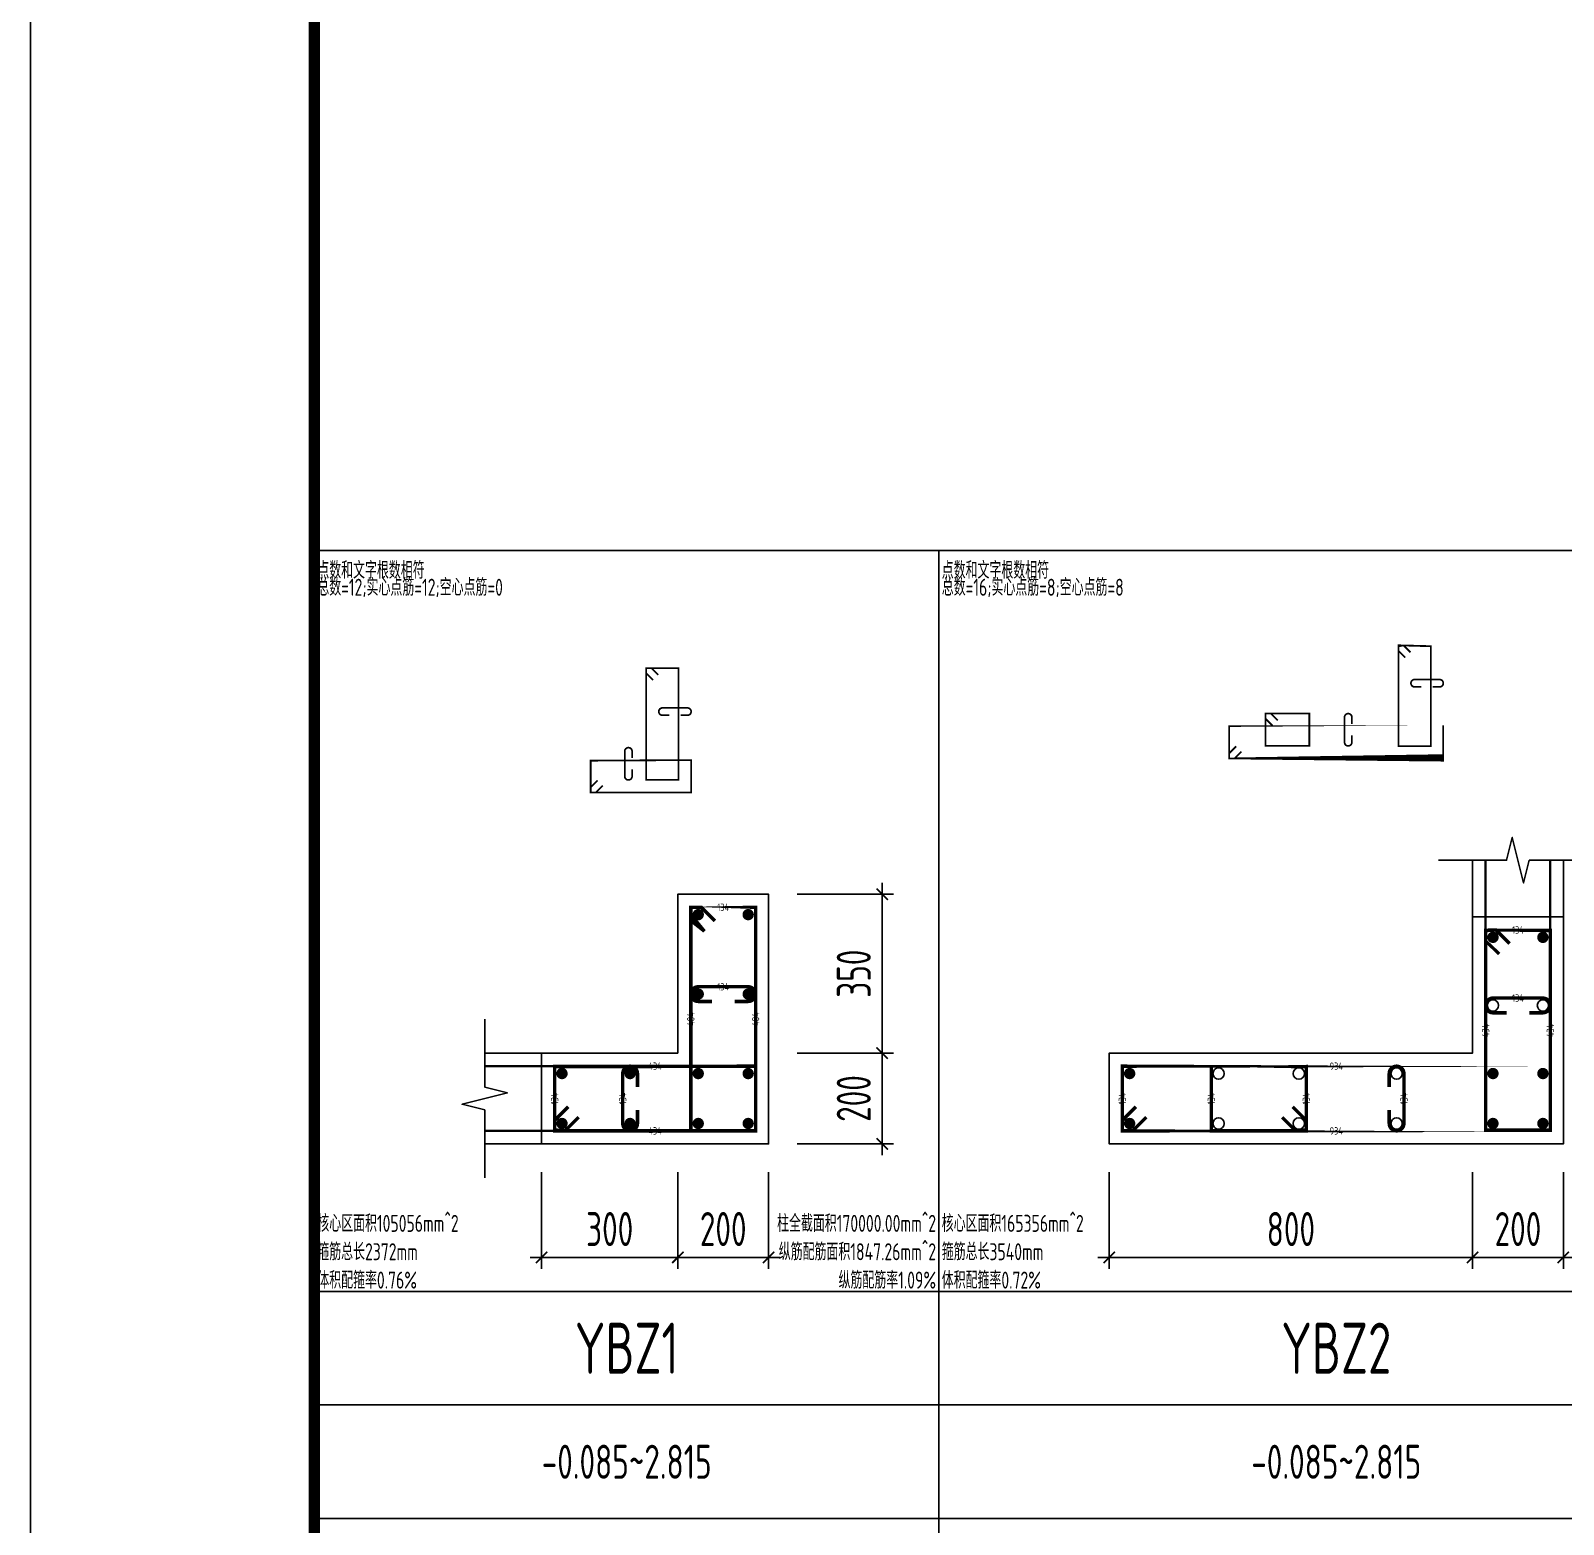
# Model space of a CAD drawing. Extents: x -812054 to 22247, y -644080 to 1003627.
# Drawn here: x -495657 to -482157, y -242433 to -229272 of the extents above; entities that cross this region are included whole.
import ezdxf
from ezdxf.enums import TextEntityAlignment as Align

# ---------------------------------------------------------------- set-up
doc = ezdxf.new("R2010")
doc.units = 0
doc.header["$LTSCALE"] = 1000
doc.layers.get('0').update_dxf_attribs({"linetype": 'CONTINUOUS'})
doc.layers.get('DEFPOINTS').update_dxf_attribs({"linetype": 'CONTINUOUS'})
for name, color, linetype in [('-TK', 7, 'CONTINUOUS'), ('COLU_DE_DIM', 3, 'CONTINUOUS'), ('COLU_DE_TH', 7, 'CONTINUOUS'), ('LINK', 6, 'CONTINUOUS'), ('LINK-INDEX', 6, 'CONTINUOUS'), ('REIN', 6, 'CONTINUOUS'), ('TAB', 7, 'CONTINUOUS'), ('TAB_TEXT', 7, 'CONTINUOUS'), ('THIN', 7, 'CONTINUOUS')]:
    doc.layers.add(name, color=color, linetype=linetype)
doc.layers.add('箍筋长度', color=3, linetype='CONTINUOUS', plot=False)
doc.layers.add('配箍校核', color=34, linetype='CONTINUOUS', plot=False)
doc.styles.add('BW_Rein', font='Tssdeng.shx', dxfattribs={"width": 0.7, "bigfont": 'hztxt.shx'})
doc.styles.add('TSSD_DIMENSION', font='Tssdeng.shx', dxfattribs={"width": 0.7, "bigfont": 'tssdchn.shx'})
doc.styles.add('TSSD_REIN', font='tssdeng.shx', dxfattribs={"width": 0.7, "height": 300, "bigfont": 'tssdchn.shx'})
doc.dimstyles.new('TSSD_25_100', dxfattribs={"dimtxt": 300, "dimasz": 100, "dimexe": 100, "dimexo": 250, "dimgap": 100, "dimtad": 1, "dimdec": 0, "dimlfac": 0.25, "dimzin": 0, "dimdsep": 46, "dimtxsty": 'TSSD_DIMENSION', "dimblk": 'ARCHTICK', "dimcen": 0, "dimdle": 100, "dimclrt": 7, "dimadec": 0, "dimazin": 0, "dimtfac": 1, "dimtdec": 0, "dimtix": 1, "dimtmove": 2, "dimatfit": 3, "dimldrblk": 'ARCHTICK', "dimfxl": 1, "dimtolj": 1, "dimtzin": 0, "dimarcsym": 0})

# ---------------------------------------------------------------- blocks, each defined once
blk = doc.blocks.new('_ArchTick')
at = {"color": 0, "linetype": 'ByBlock', "const_width": 0.15}
blk.add_lwpolyline([(-0.5, -0.5), (0.5, 0.5)], dxfattribs=at)
blk = doc.blocks.new('*D1551')
at = {"layer": 'COLU_DE_DIM', "color": 0, "lineweight": -2, "transparency": 16777216}
for p, q in [((-491156.7677342864, -239331.0074377833), (-491156.7677342864, -240181.0074377833)), ((-489956.7677344694, -239331.0074377833), (-489956.7677344694, -240181.0074377833)), ((-491256.7677342864, -240081.0074377833), (-489856.7677344694, -240081.0074377833))]:
    blk.add_line(p, q, dxfattribs=at)
at = {"layer": 'DEFPOINTS', "color": 0, "transparency": 16777216}
for p in [(-491156.7677342864, -239081.0074377833), (-489956.7677344694, -239081.0074377833), (-489956.7677344694, -240081.0074377833)]:
    blk.add_point(p, dxfattribs=at)
at = {"layer": 'COLU_DE_DIM', "color": 0, "lineweight": -2, "transparency": 16777216, "xscale": 100, "yscale": 100, "zscale": 100, "rotation": 180}
blk.add_blockref('_ArchTick', (-491156.7677342864, -240081.0074377833), dxfattribs=at)
at = {"layer": 'COLU_DE_DIM', "color": 0, "lineweight": -2, "transparency": 16777216, "xscale": 100, "yscale": 100, "zscale": 100}
blk.add_blockref('_ArchTick', (-489956.7677344694, -240081.0074377833), dxfattribs=at)
at = {"layer": 'COLU_DE_DIM', "color": 7, "transparency": 16777216, "insert": (-490556.7677343779, -239831.0074377833), "char_height": 300, "attachment_point": 5, "style": 'TSSD_DIMENSION'}
blk.add_mtext('\\A1;300', dxfattribs=at)
blk = doc.blocks.new('*D1552')
at = {"layer": 'COLU_DE_DIM', "color": 0, "lineweight": -2, "transparency": 16777216}
for p, q in [((-489956.7677344694, -239331.0074377833), (-489956.7677344694, -240181.0074377833)), ((-489156.7677344694, -239331.0074377833), (-489156.7677344694, -240181.0074377833)), ((-490056.7677344694, -240081.0074377833), (-489056.7677344694, -240081.0074377833))]:
    blk.add_line(p, q, dxfattribs=at)
at = {"layer": 'DEFPOINTS', "color": 0, "transparency": 16777216}
for p in [(-489956.7677344694, -239081.0074377833), (-489156.7677344694, -239081.0074377833), (-489156.7677344694, -240081.0074377833)]:
    blk.add_point(p, dxfattribs=at)
at = {"layer": 'COLU_DE_DIM', "color": 0, "lineweight": -2, "transparency": 16777216, "xscale": 100, "yscale": 100, "zscale": 100, "rotation": 180}
blk.add_blockref('_ArchTick', (-489956.7677344694, -240081.0074377833), dxfattribs=at)
at = {"layer": 'COLU_DE_DIM', "color": 0, "lineweight": -2, "transparency": 16777216, "xscale": 100, "yscale": 100, "zscale": 100}
blk.add_blockref('_ArchTick', (-489156.7677344694, -240081.0074377833), dxfattribs=at)
at = {"layer": 'COLU_DE_DIM', "color": 7, "transparency": 16777216, "insert": (-489556.7677344694, -239831.0074377833), "char_height": 300, "attachment_point": 5, "style": 'TSSD_DIMENSION'}
blk.add_mtext('\\A1;200', dxfattribs=at)
blk = doc.blocks.new('*D1553')
at = {"layer": 'COLU_DE_DIM', "color": 0, "lineweight": -2, "transparency": 16777216}
for p, q in [((-488156.7677344694, -239181.0074377833), (-488156.7677344694, -238181.0074377861)), ((-488906.7677344694, -238281.0074377861), (-488056.7677344694, -238281.0074377861)), ((-488906.7677344694, -239081.0074377833), (-488056.7677344694, -239081.0074377833))]:
    blk.add_line(p, q, dxfattribs=at)
at = {"layer": 'DEFPOINTS', "color": 0, "transparency": 16777216}
for p in [(-489156.7677344694, -238281.0074377861), (-488156.7677344694, -238281.0074377861), (-489156.7677344694, -239081.0074377833)]:
    blk.add_point(p, dxfattribs=at)
at = {"layer": 'COLU_DE_DIM', "color": 0, "lineweight": -2, "transparency": 16777216, "xscale": 100, "yscale": 100, "zscale": 100}
for p, rotation in [((-488156.7677344694, -238281.0074377861), 90), ((-488156.7677344694, -239081.0074377833), 270)]:
    blk.add_blockref('_ArchTick', p, dxfattribs=dict(at, rotation=rotation))
at = {"layer": 'COLU_DE_DIM', "color": 7, "transparency": 16777216, "insert": (-488406.7677344693, -238681.0074377847), "char_height": 300, "attachment_point": 5, "rotation": 90, "style": 'TSSD_DIMENSION'}
blk.add_mtext('\\A1;200', dxfattribs=at)
blk = doc.blocks.new('*D1554')
at = {"layer": 'COLU_DE_DIM', "color": 0, "lineweight": -2, "transparency": 16777216}
for p, q in [((-488156.7677344694, -238381.0074377861), (-488156.7677344694, -236781.0074401828)), ((-488906.7677344694, -236881.0074401828), (-488056.7677344694, -236881.0074401828)), ((-488906.7677344694, -238281.0074377861), (-488056.7677344694, -238281.0074377861))]:
    blk.add_line(p, q, dxfattribs=at)
at = {"layer": 'DEFPOINTS', "color": 0, "transparency": 16777216}
for p in [(-489156.7677344694, -236881.0074401828), (-488156.7677344694, -236881.0074401828), (-489156.7677344694, -238281.0074377861)]:
    blk.add_point(p, dxfattribs=at)
at = {"layer": 'COLU_DE_DIM', "color": 0, "lineweight": -2, "transparency": 16777216, "xscale": 100, "yscale": 100, "zscale": 100}
for p, rotation in [((-488156.7677344694, -236881.0074401828), 90), ((-488156.7677344694, -238281.0074377861), 270)]:
    blk.add_blockref('_ArchTick', p, dxfattribs=dict(at, rotation=rotation))
at = {"layer": 'COLU_DE_DIM', "color": 7, "transparency": 16777216, "insert": (-488406.7677344693, -237581.0074389845), "char_height": 300, "attachment_point": 5, "rotation": 90, "style": 'TSSD_DIMENSION'}
blk.add_mtext('\\A1;350', dxfattribs=at)
blk = doc.blocks.new('*D1567')
at = {"layer": 'COLU_DE_DIM', "color": 0, "lineweight": -2, "transparency": 16777216}
for p, q in [((-486156.7677344694, -239331.0074360312), (-486156.7677344694, -240181.0074360312)), ((-482956.772214009, -239331.0074360312), (-482956.772214009, -240181.0074360312)), ((-486256.7677344694, -240081.0074360312), (-482856.772214009, -240081.0074360312))]:
    blk.add_line(p, q, dxfattribs=at)
at = {"layer": 'DEFPOINTS', "color": 0, "transparency": 16777216}
for p in [(-486156.7677344694, -239081.0074360312), (-482956.772214009, -239081.0074360312), (-482956.772214009, -240081.0074360312)]:
    blk.add_point(p, dxfattribs=at)
at = {"layer": 'COLU_DE_DIM', "color": 0, "lineweight": -2, "transparency": 16777216, "xscale": 100, "yscale": 100, "zscale": 100, "rotation": 180}
blk.add_blockref('_ArchTick', (-486156.7677344694, -240081.0074360312), dxfattribs=at)
at = {"layer": 'COLU_DE_DIM', "color": 0, "lineweight": -2, "transparency": 16777216, "xscale": 100, "yscale": 100, "zscale": 100}
blk.add_blockref('_ArchTick', (-482956.772214009, -240081.0074360312), dxfattribs=at)
at = {"layer": 'COLU_DE_DIM', "color": 7, "transparency": 16777216, "insert": (-484556.7699742392, -239831.0074360312), "char_height": 300, "attachment_point": 5, "style": 'TSSD_DIMENSION'}
blk.add_mtext('\\A1;800', dxfattribs=at)
blk = doc.blocks.new('*D1568')
at = {"layer": 'COLU_DE_DIM', "color": 0, "lineweight": -2, "transparency": 16777216}
for p, q in [((-482956.772214009, -239331.0074360312), (-482956.772214009, -240181.0074360312)), ((-482156.7722140048, -239331.0074360312), (-482156.7722140048, -240181.0074360312)), ((-483056.772214009, -240081.0074360312), (-482056.7722140048, -240081.0074360312))]:
    blk.add_line(p, q, dxfattribs=at)
at = {"layer": 'DEFPOINTS', "color": 0, "transparency": 16777216}
for p in [(-482956.772214009, -239081.0074360312), (-482156.7722140048, -239081.0074360312), (-482156.7722140048, -240081.0074360312)]:
    blk.add_point(p, dxfattribs=at)
at = {"layer": 'COLU_DE_DIM', "color": 0, "lineweight": -2, "transparency": 16777216, "xscale": 100, "yscale": 100, "zscale": 100, "rotation": 180}
blk.add_blockref('_ArchTick', (-482956.772214009, -240081.0074360312), dxfattribs=at)
at = {"layer": 'COLU_DE_DIM', "color": 0, "lineweight": -2, "transparency": 16777216, "xscale": 100, "yscale": 100, "zscale": 100}
blk.add_blockref('_ArchTick', (-482156.7722140048, -240081.0074360312), dxfattribs=at)
at = {"layer": 'COLU_DE_DIM', "color": 7, "transparency": 16777216, "insert": (-482556.7722140069, -239831.0074360312), "char_height": 300, "attachment_point": 5, "style": 'TSSD_DIMENSION'}
blk.add_mtext('\\A1;200', dxfattribs=at)
blk = doc.blocks.new('*D1569')
at = {"layer": 'COLU_DE_DIM', "color": 0, "lineweight": -2, "transparency": 16777216}
for p, q in [((-481156.7722139909, -239181.0074360312), (-481156.7722139909, -238181.0074342778)), ((-481906.7722139909, -238281.0074342778), (-481056.7722139909, -238281.0074342778)), ((-481906.7722139909, -239081.0074360312), (-481056.7722139909, -239081.0074360312))]:
    blk.add_line(p, q, dxfattribs=at)
at = {"layer": 'DEFPOINTS', "color": 0, "transparency": 16777216}
for p in [(-482156.7722139909, -238281.0074342778), (-481156.7722139909, -238281.0074342778), (-482156.7722139909, -239081.0074360312)]:
    blk.add_point(p, dxfattribs=at)
at = {"layer": 'COLU_DE_DIM', "color": 0, "lineweight": -2, "transparency": 16777216, "xscale": 100, "yscale": 100, "zscale": 100}
for p, rotation in [((-481156.7722139909, -238281.0074342778), 90), ((-481156.7722139909, -239081.0074360312), 270)]:
    blk.add_blockref('_ArchTick', p, dxfattribs=dict(at, rotation=rotation))
at = {"layer": 'COLU_DE_DIM', "color": 7, "transparency": 16777216, "insert": (-481406.7722139909, -238681.0074351546), "char_height": 300, "attachment_point": 5, "rotation": 90, "style": 'TSSD_DIMENSION'}
blk.add_mtext('\\A1;200', dxfattribs=at)
blk = doc.blocks.new('*D1570')
at = {"layer": 'COLU_DE_DIM', "color": 0, "lineweight": -2, "transparency": 16777216}
for p, q in [((-481156.7722139909, -238381.0074342778), (-481156.7722139909, -236981.0074338932)), ((-481906.7722139909, -237081.0074338932), (-481056.7722139909, -237081.0074338932)), ((-481906.7722139909, -238281.0074342778), (-481056.7722139909, -238281.0074342778))]:
    blk.add_line(p, q, dxfattribs=at)
at = {"layer": 'DEFPOINTS', "color": 0, "transparency": 16777216}
for p in [(-482156.7722139909, -237081.0074338932), (-481156.7722139909, -237081.0074338932), (-482156.7722139909, -238281.0074342778)]:
    blk.add_point(p, dxfattribs=at)
at = {"layer": 'COLU_DE_DIM', "color": 0, "lineweight": -2, "transparency": 16777216, "xscale": 100, "yscale": 100, "zscale": 100}
for p, rotation in [((-481156.7722139909, -237081.0074338932), 90), ((-481156.7722139909, -238281.0074342778), 270)]:
    blk.add_blockref('_ArchTick', p, dxfattribs=dict(at, rotation=rotation))
at = {"layer": 'COLU_DE_DIM', "color": 7, "transparency": 16777216, "insert": (-481406.7722139909, -237681.0074340856), "char_height": 300, "attachment_point": 5, "rotation": 90, "style": 'TSSD_DIMENSION'}
blk.add_mtext('\\A1;300', dxfattribs=at)
blk = doc.blocks.new('A1')
blk.add_lwpolyline([(0, 59400), (0, 0), (84100, 0), (84100, 59400)], close=True)
at = {"const_width": 100}
blk.add_lwpolyline([(2500, 58400), (2500, 1000), (83100, 1000), (83100, 58400)], close=True, dxfattribs=at)

msp = doc.modelspace()

# ---------------------------------------------------------------- linework, layer by layer
at = {"layer": 'COLU_DE_TH'}
for points in [[(-491156.7677342864, -238281.0074377861), (-491156.7677342901, -239081.0074377833), (-489156.7677344694, -239081.0074377847), (-489156.7677344694, -236881.0074401828), (-489956.7677344694, -236881.0074401828), (-489956.7677344694, -238281.0074377847), (-491156.7677342864, -238281.0074377861)], [(-482156.7722140048, -237081.0074338932), (-482956.772214009, -237081.0074338712), (-482956.7722140076, -238281.0074342778), (-486156.7677344694, -238281.0074360312), (-486156.7676783502, -239081.0074360312), (-482156.7722140076, -239081.0074377847), (-482156.7722140048, -237081.0074338932)]]:
    msp.add_lwpolyline(points, close=True, dxfattribs=at)
at = {"layer": 'LINK', "const_width": 30}
for points in [[(-489721.7677344637, -237207.931321591), (-489841.7677344666, -237087.9313215939), (-489841.7677344667, -236996.0074401817), (-489271.7677344702, -236996.0074401801), (-489271.7677344703, -238966.0074377912), (-489841.7677344667, -238966.0074377898), (-489841.7677344667, -236996.0074401817), (-489749.8438530597, -236996.0074401826), (-489629.8438530568, -237116.0074401797)], [(-482721.7722140293, -237407.9313155226), (-482841.7722140095, -237287.9313155028), (-482841.7722140088, -237196.0074338698), (-482271.7722140109, -237196.0074338856), (-482271.7722140165, -238966.0074377375), (-482841.7722140159, -238966.0074374877), (-482841.7722140088, -237196.0074338698), (-482749.8483323482, -237196.0074338717), (-482629.848332368, -237316.0074338914)], [(-490829.8438527342, -238846.0074378135), (-490949.8438527596, -238966.0074377882), (-491041.7677342808, -238966.0074377876), (-491041.7677342781, -238396.0074377869), (-489271.7677344645, -238396.0074377813), (-489271.7677344644, -238966.00743779), (-491041.7677342808, -238966.0074377876), (-491041.7677342703, -238874.0835562386), (-490921.7677342449, -238754.0835562639)], [(-485829.8438122678, -238846.0074319108), (-485949.8438080549, -238966.0074361236), (-486041.7676864243, -238966.0074360829), (-486041.7677264091, -238396.0074359682), (-482271.7722140235, -238396.007433903), (-482271.7722140243, -238966.0074377366), (-486041.7676864243, -238966.0074360829), (-486041.7676928728, -238874.0835577601), (-485921.7676970856, -238754.0835535472)], [(-484541.5250069441, -238754.0835544906), (-484421.525006945, -238874.0835544915), (-484421.5250069705, -238966.0074360365), (-485257.8582367353, -238966.007436037), (-485257.858236736, -238396.007436026), (-484421.5250069738, -238396.007436028), (-484421.5250069705, -238966.0074360365), (-484513.4488884917, -238966.0074360367), (-484633.4488884908, -238846.0074360358)]]:
    msp.add_lwpolyline(points, dxfattribs=at)
for points in [[(-489456.7677344787, -237826.0074389855), (-489336.7677344787, -237826.0074389855, 1), (-489336.7677344787, -237696.0074389855), (-489776.767734471, -237696.0074389869, 1), (-489776.767734471, -237826.0074389869), (-489656.767734471, -237826.0074389869)], [(-482456.7722143409, -237926.0074339118), (-482336.7722143409, -237926.0074339118, 1), (-482336.7722143409, -237796.0074339118), (-482776.7722143381, -237796.0074341529, 1), (-482776.7722143381, -237926.0074341529), (-482656.7722143381, -237926.0074341529)], [(-490311.7677343737, -238581.0074377811), (-490311.7677343737, -238461.0074377811, 1), (-490441.7677343737, -238461.0074377811), (-490441.7677343737, -238901.0074377865, 1), (-490311.7677343737, -238901.0074377865), (-490311.7677343737, -238781.0074377865)], [(-483690.7472680652, -238781.0074360363), (-483690.7472680652, -238901.0074360363, 1), (-483560.7472680652, -238901.0074360363), (-483560.7472680638, -238461.0074360316, 1), (-483690.7472680638, -238461.0074360316), (-483690.7472680638, -238581.0074360316)]]:
    msp.add_lwpolyline(points, format="xyb", dxfattribs=at)
at = {"layer": 'LINK-INDEX', "const_width": 15.00000095367432}
for points in [[(-483549.2710939957, -234795.4507379803), (-483609.2710941196, -234735.4507381043), (-483609.2710941189, -234689.4887973896), (-483324.2710941097, -234689.4887973974), (-483324.2710941127, -235574.4887993028), (-483609.2710941224, -235574.4887991779), (-483609.2710941189, -234689.4887973896), (-483563.3091536041, -234689.4887973987), (-483503.3091534801, -234749.4887972747)], [(-490174.2677343896, -234995.4507476664), (-490234.2677344395, -234935.4507477162), (-490234.2677344294, -234889.4888068475), (-489949.267734422, -234889.4888068466), (-489949.267734422, -235874.4888056048), (-490234.2677344294, -235874.4888056043), (-490234.2677344294, -234889.4888068475), (-490188.3057936481, -234889.4888068485), (-490128.3057935983, -234949.4888067987)], [(-484719.2692948915, -235395.4507167156), (-484779.2692963273, -235335.4507181513), (-484779.2692995445, -235289.4887752311), (-484394.2697479796, -235289.4887838816), (-484394.2697346517, -235574.4887845355), (-484779.2692795522, -235574.4887752516), (-484779.2692995445, -235289.4887752311), (-484733.3073566199, -235289.4887762443), (-484673.3073551841, -235349.4887748086)], [(-484993.306885526, -235624.488796505), (-485053.3068834984, -235684.4887985325), (-485099.2688226289, -235684.4887985154), (-485099.2688426212, -235399.4887984544), (-483214.2710864242, -235399.4887974218), (-483214.2710864246, -235684.4887993423), (-485099.2688226289, -235684.4887985154), (-485099.268825833, -235638.5268593044), (-485039.2688278606, -235578.5268572768)], [(-490618.3057934875, -235924.4888055518), (-490678.3057934068, -235984.4888056324), (-490724.2677342988, -235984.4888056329), (-490724.2677342973, -235699.4888056465), (-489839.2677344253, -235699.4888056437), (-489839.2677344253, -235984.4888056342), (-490724.2677342988, -235984.4888056329), (-490724.2677343152, -235938.5268648476), (-490664.2677343959, -235878.5268647669)]]:
    msp.add_lwpolyline(points, dxfattribs=at)
for points in [[(-483306.7710942857, -235054.488797383), (-483246.7710942857, -235054.488797383, 1), (-483246.7710942857, -234989.488797383), (-483466.7710942843, -234989.4887975035, 1), (-483466.7710942843, -235054.4887975035), (-483406.7710942843, -235054.4887975035)], [(-489931.7677344292, -235304.4888062314), (-489871.7677344292, -235304.4888062314, 1), (-489871.7677344292, -235239.4888062314), (-490091.7677344254, -235239.488806232, 1), (-490091.7677344254, -235304.488806232), (-490031.7677344254, -235304.488806232)], [(-484019.269742889, -235381.988798058), (-484019.269742889, -235321.988798058, 1), (-484084.269742889, -235321.988798058), (-484084.269742889, -235541.9887980657, 1), (-484019.269742889, -235541.9887980657), (-484019.269742889, -235481.9887980657)], [(-490359.2677343767, -235681.9888056292), (-490359.2677343767, -235621.9888056292, 1), (-490424.2677343767, -235621.9888056292), (-490424.2677343767, -235841.9888056318, 1), (-490359.2677343767, -235841.9888056318), (-490359.2677343767, -235781.9888056318)]]:
    msp.add_lwpolyline(points, format="xyb", dxfattribs=at)
at = {"layer": 'LINK-INDEX', "color": 1, "const_width": 20}
for points in [[(-482841.7722139608, -237296.0074338932), (-482841.7722139608, -236581.0074338932)], [(-482271.7722139608, -237296.0074338932), (-482271.7722139608, -236581.0074338932)], [(-490941.7677342865, -238396.007437786), (-491656.7677342864, -238396.0074377861)], [(-490941.7677342865, -238966.007437786), (-491656.7677342864, -238966.0074377861)]]:
    msp.add_lwpolyline(points, dxfattribs=at)
at = {"layer": 'REIN', "const_width": 50}
for points in [[(-489801.7677344715, -237061.0074401925, 1), (-489751.7677344715, -237061.0074401925, 1), (-489801.7677344715, -237061.0074401925)], [(-489361.7677344737, -237061.0074401913, 1), (-489311.7677344737, -237061.0074401913, 1), (-489361.7677344737, -237061.0074401913)], [(-482801.7722140093, -237261.007433873, 1), (-482751.7722140093, -237261.007433873, 1), (-482801.7722140093, -237261.007433873)], [(-482361.7722140094, -237261.0074338851, 1), (-482311.7722140094, -237261.0074338851, 1), (-482361.7722140094, -237261.0074338851)], [(-489801.767734471, -237761.0074389868, 1), (-489751.767734471, -237761.0074389868, 1), (-489801.767734471, -237761.0074389868)], [(-489361.7677344787, -237761.0074389855, 1), (-489311.7677344787, -237761.0074389855, 1), (-489361.7677344787, -237761.0074389855)], [(-491001.7677342783, -238461.0074377834, 1), (-490951.7677342783, -238461.0074377834, 1), (-491001.7677342783, -238461.0074377834)], [(-490401.7677343759, -238461.0074377811, 1), (-490351.7677343759, -238461.0074377811, 1), (-490401.7677343759, -238461.0074377811)], [(-489801.7677344689, -238461.0074377811, 1), (-489751.7677344689, -238461.0074377811, 1), (-489801.7677344689, -238461.0074377811)], [(-489361.7677344766, -238461.0074377798, 1), (-489311.7677344766, -238461.0074377798, 1), (-489361.7677344766, -238461.0074377798)], [(-486001.7677218277, -238461.0074359321, 1), (-485951.7677218277, -238461.0074359321, 1), (-486001.7677218277, -238461.0074359321)], [(-482801.7722140094, -238461.0074341795, 1), (-482751.7722140094, -238461.0074341795, 1), (-482801.7722140094, -238461.0074341795)], [(-482361.7722140122, -238461.0074339384, 1), (-482311.7722140122, -238461.0074339384, 1), (-482361.7722140122, -238461.0074339384)], [(-491001.7677342804, -238901.0074377871, 1), (-490951.7677342804, -238901.0074377871, 1), (-491001.7677342804, -238901.0074377871)], [(-490401.7677343759, -238901.0074377865, 1), (-490351.7677343759, -238901.0074377865, 1), (-490401.7677343759, -238901.0074377865)], [(-489801.7677344689, -238901.0074377865, 1), (-489751.7677344689, -238901.0074377865, 1), (-489801.7677344689, -238901.0074377865)], [(-489361.7677344676, -238901.0074377894, 1), (-489311.7677344676, -238901.0074377894, 1), (-489361.7677344676, -238901.0074377894)], [(-486001.7676909622, -238901.0074361115, 1), (-485951.7676909622, -238901.0074361115, 1), (-486001.7676909622, -238901.0074361115)], [(-482801.7722140112, -238901.0074375174, 1), (-482751.7722140112, -238901.0074375174, 1), (-482801.7722140112, -238901.0074375174)], [(-482361.7722140148, -238901.0074377069, 1), (-482311.7722140148, -238901.0074377069, 1), (-482361.7722140148, -238901.0074377069)]]:
    msp.add_lwpolyline(points, format="xyb", close=True, dxfattribs=at)
at = {"layer": 'REIN'}
for centre in [(-482776.7722143381, -237861.0074341529), (-482336.7722143409, -237861.0074339118), (-485192.8582367478, -238461.0074360332), (-484486.5250069504, -238461.0074360349), (-483625.7472680638, -238461.0074360316), (-485192.8582367471, -238901.0074360359), (-484486.5250069478, -238901.0074360354), (-483625.7472680652, -238901.0074360363)]:
    msp.add_circle(centre, 50, dxfattribs=at)
at = {"layer": 'TAB'}
for points in [[(-493156.7677342901, -233851.4576506382), (-487656.7677344694, -233851.4576506382), (-487656.7677344694, -244381.0074377847), (-493156.7677342901, -244381.0074377847), (-493156.7677342901, -233851.4576506382), (-493156.7677342901, -240381.0074377847), (-487656.7677344694, -240381.0074377847), (-487656.7677344694, -241381.0074377847), (-493156.7677342901, -241381.0074377847), (-493156.7677342901, -242381.0074377847), (-487656.7677344694, -242381.0074377847), (-487656.7677344694, -243381.0074377847), (-493156.7677342901, -243381.0074377847)], [(-487656.7677344694, -233851.4576506382), (-480656.7722139913, -233851.4576506382), (-480656.7722139913, -244381.0074377847), (-487656.7677344694, -244381.0074377847), (-487656.7677344694, -233851.4576506382), (-487656.7677344694, -240381.0074377847), (-480656.7722139913, -240381.0074377847), (-480656.7722139913, -241381.0074377847), (-487656.7677344694, -241381.0074377847), (-487656.7677344694, -242381.0074377847), (-480656.7722139913, -242381.0074377847), (-480656.7722139913, -243381.0074377847), (-487656.7677344694, -243381.0074377847)]]:
    msp.add_lwpolyline(points, dxfattribs=at)
at = {"layer": 'THIN'}
for p, q in [((-482956.772214009, -237081.0074338712), (-482956.7722139952, -236581.0074338712)), ((-482156.7722140048, -237081.0074338932), (-482156.772213991, -236581.0074338932)), ((-491156.7677342864, -238281.0074377861), (-491656.7677342864, -238281.0074377837)), ((-491156.7677342901, -239081.0074377833), (-491656.7677342901, -239081.0074377809))]:
    msp.add_line(p, q, dxfattribs=at)
for points in [[(-481856.772213991, -236581.0074339014), (-482456.7722139931, -236581.007433885), (-482506.7722139986, -236781.0074338836), (-482606.7722139877, -236381.0074338809), (-482656.7722139931, -236581.0074338795), (-483256.7722139952, -236581.0074338631)], [(-491656.767734285, -237981.0074377837), (-491656.7677342878, -238581.0074377823), (-491456.767734288, -238631.0074377833), (-491856.7677342885, -238731.0074377814), (-491656.7677342887, -238781.0074377823), (-491656.7677342915, -239381.0074377809)]]:
    msp.add_lwpolyline(points, dxfattribs=at)

# ---------------------------------------------------------------- block references
at = {"layer": '-TK'}
msp.add_blockref('A1', (-495656.7677342901, -255910.5572249312), dxfattribs=at)

# ---------------------------------------------------------------- texts
at = {"layer": 'TAB_TEXT', "style": 'TSSD_REIN', "width": 0.7}
for s, height, p in [('YBZ1', 450, (-490406.7677343797, -240881.0074377847)), ('YBZ2', 450, (-484156.7699742303, -240881.0074377847)), ('-0.085~2.815', 300, (-490406.7677343797, -241881.0074377847)), ('-0.085~2.815', 300, (-484156.7699742303, -241881.0074377847))]:
    msp.add_text(s, height=height, dxfattribs=at).set_placement(p, align=Align.MIDDLE)
at = {"layer": '箍筋长度', "style": 'BW_Rein', "width": 0.7}
for s, p in [('134', (-489556.7677344694, -236996.0074401809)), ('134', (-489556.7677344694, -237696.0074389862)), ('434', (-490156.7677343781, -238396.0074377841))]:
    msp.add_text(s, height=65, dxfattribs=at).set_placement(p, align=Align.MIDDLE_CENTER)
for s, rotation, p in [('134', 359.99999999842, (-482556.7722140069, -237196.0074338777)), ('134', 3.139535103945073e-08, (-482556.772214007, -237796.0074340323)), ('484', 90, (-489841.7677344667, -237981.0074389835)), ('484', 89.99999999999696, (-489271.7677344703, -237981.0074389837)), ('434', 89.99999999976988, (-482841.7722140124, -238081.0074356794)), ('434', 89.99999999981989, (-482271.7722140137, -238081.0074358121)), ('934', 3.138684017838675e-08, (-484156.7699702044, -238396.0074349356)), ('134', 89.99999999973319, (-491041.7677342794, -238681.0074377846)), ('134', 90, (-490441.7677343737, -238681.0074377845)), ('134', 90.00000401923116, (-486041.7677064167, -238681.0074360249)), ('134', 90.00000000006669, (-485257.8582367357, -238681.0074359819)), ('134', 90.00000000032514, (-484421.5250069721, -238681.0074359361)), ('134', 89.99999999981657, (-483560.7472680645, -238681.007435889)), ('434', 359.9999999998832, (-490156.7677343795, -238966.0074377894)), ('934', 359.9999999748676, (-484156.7699502123, -238966.0074369097))]:
    msp.add_text(s, height=65, rotation=rotation, dxfattribs=at).set_placement(p, align=Align.MIDDLE_CENTER)
at = {"layer": '配箍校核', "style": 'BW_Rein', "width": 0.7}
for s, p in [('点数和文字根数相符', (-493131.7677342901, -234101.4576506382)), ('点数和文字根数相符', (-487631.7677344694, -234101.4576506382)), ('总数=12;实心点筋=12;空心点筋=0', (-493131.7677342901, -234251.4576506382)), ('总数=16;实心点筋=8;空心点筋=8', (-487631.7677344694, -234251.4576506382)), ('核心区面积105056mm^ 2', (-493131.7677342901, -239856.0074377847)), ('核心区面积165356mm^ 2', (-487631.7677344694, -239856.0074377847)), ('箍筋总长2372mm', (-493131.7677342901, -240106.0074377847)), ('箍筋总长3540mm', (-487631.7677344694, -240106.0074377847)), ('体积配箍率0.76%', (-493131.7677342901, -240356.0074377847)), ('体积配箍率0.72%', (-487631.7677344694, -240356.0074377847))]:
    msp.add_text(s, height=150, dxfattribs=at).set_placement(p)
for s, p in [('柱全截面积170000.00mm^ 2', (-487681.7677344694, -239856.0074377847)), ('纵筋配筋面积1847.26mm^ 2', (-487681.7677344694, -240106.0074377847)), ('纵筋配筋率1.09%', (-487681.7677344694, -240356.0074377847))]:
    msp.add_text(s, height=150, dxfattribs=at).set_placement(p, align=Align.RIGHT)

# ---------------------------------------------------------------- dimensions: what is measured, and where the dimension line sits
at = {"layer": 'COLU_DE_DIM'}
for base, p1, p2, picture, middle in [((-488156.7677344694, -236881.0074401828), (-489156.7677344694, -238281.0074377861), (-489156.7677344694, -236881.0074401828), '*D1554', (-488406.7677344693, -237581.0074389845)), ((-481156.7722139909, -237081.0074338932), (-482156.7722139909, -238281.0074342778), (-482156.7722139909, -237081.0074338932), '*D1570', (-481406.7722139909, -237681.0074340856)), ((-488156.7677344694, -238281.0074377861), (-489156.7677344694, -239081.0074377833), (-489156.7677344694, -238281.0074377861), '*D1553', (-488406.7677344693, -238681.0074377847)), ((-481156.7722139909, -238281.0074342778), (-482156.7722139909, -239081.0074360312), (-482156.7722139909, -238281.0074342778), '*D1569', (-481406.7722139909, -238681.0074351546))]:
    dim = msp.add_linear_dim(base=base, p1=p1, p2=p2, angle=89.9999998932783, dimstyle='TSSD_25_100', dxfattribs=at)
    dim.commit()
    dim.dimension.update_dxf_attribs({"geometry": picture, "text_midpoint": middle})
for base, p1, p2, picture, middle in [((-489956.7677344694, -240081.0074377833), (-491156.7677342864, -239081.0074377833), (-489956.7677344694, -239081.0074377833), '*D1551', (-490556.7677343779, -239831.0074377833)), ((-489156.7677344694, -240081.0074377833), (-489956.7677344694, -239081.0074377833), (-489156.7677344694, -239081.0074377833), '*D1552', (-489556.7677344694, -239831.0074377833)), ((-482956.772214009, -240081.0074360312), (-486156.7677344694, -239081.0074360312), (-482956.772214009, -239081.0074360312), '*D1567', (-484556.7699742392, -239831.0074360312)), ((-482156.7722140048, -240081.0074360312), (-482956.772214009, -239081.0074360312), (-482156.7722140048, -239081.0074360312), '*D1568', (-482556.7722140069, -239831.0074360312))]:
    dim = msp.add_linear_dim(base=base, p1=p1, p2=p2, dimstyle='TSSD_25_100', dxfattribs=at)
    dim.commit()
    dim.dimension.update_dxf_attribs({"geometry": picture, "text_midpoint": middle})

doc.saveas('drawing.dxf')
